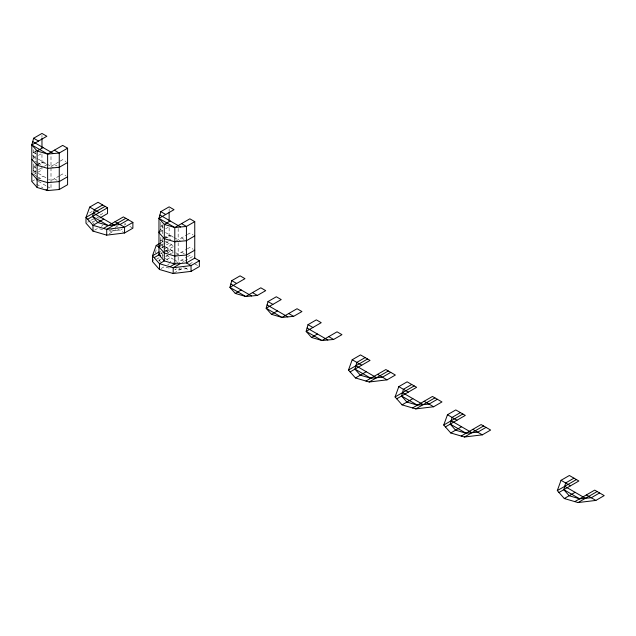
<?xml version="1.0" encoding="UTF-8"?>
<svg xmlns="http://www.w3.org/2000/svg" width="636" height="636" viewBox="0 0 636 636"><rect width="100%" height="100%" fill="white"/><g stroke="black" fill="none" stroke-linecap="round" stroke-linejoin="round"><path stroke-width="0.48" stroke-dasharray="3.18 2.39" d="M36.141 151.066L33.644 152.513L32.722 155.868L37.54 158.65M44.361 166.25L46.857 164.804L41.968 161.981L33.644 166.791L32.722 170.146L37.54 172.928M162.474 224.969L160.813 225.931L159.89 229.286L164.716 232.068M160.121 242.729L160.813 240.209L169.136 235.407L173.215 237.761M160.55 261.539L158.968 260.625L159.89 257.27M155.582 252.969L156.202 249.328M33.485 158.253L35.163 157.283M38.534 155.335L41.03 153.896M37.142 165.281L43.081 161.846M33.485 172.531L37.691 170.098M38.534 169.613L43.526 166.727M50.999 166.417L59.355 161.592M60.189 161.115L62.686 159.668L65.937 161.544M31.8 181.427L35.163 179.487L37.54 180.855M37.142 179.551L43.081 176.124M59.355 175.87L50.999 180.696L48.622 179.328M60.189 175.385L62.686 173.946L65.945 175.83M89.724 212.869L92.22 211.43M87.641 222.218L90.113 220.787M90.94 220.31L93.413 218.887L92.49 222.242L93.675 223.586M100.106 215.024L105.099 212.138M95.853 220.295L92.49 222.242L94.072 223.156M94.605 230.16L97.833 228.3L103.954 230.097M101.251 226.329L102.929 225.351M111.69 229.437L108.319 231.385L119.95 230.319L122.446 228.88M115.052 227.497L118.383 225.573M109.185 233.706L115.816 229.882M124.163 225.065L125.825 224.103L124.195 223.156M158.968 232.641L162.339 230.701M165.702 228.753L168.198 227.314M164.311 238.699L170.249 235.272M160.359 243.071L162.856 241.632M158.968 246.919L164.859 243.516M165.702 243.031L168.198 241.593M161.647 247.658L169.136 243.334L169.136 241.346M162.029 247.889L164.525 246.442M175.647 241.298L186.531 235.01M187.358 234.533L189.862 233.094L193.121 234.978M164.088 249.066L171.585 244.741M158.968 254.845L162.339 252.905L162.339 258.677L158.968 260.625M165.702 250.958L173.199 246.641M164.144 251.991L160.813 253.915L163.261 255.322M164.97 251.506L169.136 249.105M166.886 251.49L170.249 249.55M156.591 259.17L159.064 257.747M167.419 252.921L171.585 250.52M165.702 256.737L168.198 255.298M171.529 253.374L173.199 252.413M166.886 259.416L170.249 257.477M175.647 255.577L186.531 249.288M187.358 248.811L189.862 247.364L193.121 249.248M161.083 268.543L164.311 266.683L170.432 268.479M167.729 264.711L169.415 263.733M175.647 263.503L186.531 257.222M187.358 256.737L189.862 255.298L192.303 256.705L182.301 262.485M176.482 268.79L174.805 269.767L186.428 268.702L188.924 267.263M174.018 273.043L183.979 267.287M189.806 263.924L192.303 262.485M33.644 152.513L37.715 154.866M54.362 164.478L57.63 166.362M160.813 225.931L163.261 227.346M181.538 237.896L183.979 239.311M38.335 159.103L46.245 163.675M47.04 164.136L53.448 167.832M165.503 232.53L173.421 237.101M174.208 237.554L180.616 241.251M34.964 161.051L37.341 162.419M38.136 162.88L42.087 165.161M165.304 236.298L170.846 239.502M165.296 241.116L173.215 245.687M33.644 166.791L37.715 169.144M54.362 178.756L57.63 180.632M160.813 240.209L163.261 241.624M181.538 252.174L185.609 254.527M38.335 173.382L47.835 178.867M159.89 243.564L164.716 246.347M165.503 246.808L175.003 252.285M175.79 252.746L180.616 255.529M129.808 226.4L132.884 228.173M165.296 246.887L173.215 251.459M194.751 263.892L197.828 265.673M34.964 175.329L37.341 176.697M38.136 177.158L42.882 179.901M165.304 250.576L170.846 253.772M181.538 260.1L183.979 261.515M38.335 181.316L46.245 185.879M47.04 186.34L50.999 188.622L50.999 155.001M159.89 251.49L161.52 252.436M166.298 255.187L173.421 259.305M174.208 259.758L180.616 263.455M96.775 216.94L99.224 218.355M117.501 228.904L124.561 232.983M184.798 267.756L189.504 270.475M36.546 184.17L42.882 187.827M165.304 258.502L170.846 261.706M112.5 229.906L114.138 230.852M178.986 268.289L180.616 269.235M178.167 228.419L178.167 239.844M178.167 242.698L178.167 254.114M178.167 257.087L178.167 262.048M169.136 208.751L169.136 211.613M169.136 227.791L169.136 240.36M162.339 224.993L162.339 234.509M162.339 238.317L162.339 248.938M160.813 222.123L160.813 232.593M160.813 237.355L160.813 246.156M41.968 135.333L41.968 137.233M41.968 154.365L41.968 164.955M41.968 165.948L41.968 169.907L33.644 174.717L33.644 163.929M35.163 150.621L35.163 161.083M35.163 164.891L35.163 175.52M33.644 149.659L33.644 159.175"/><path stroke-width="0.95" d="M31.8 144.944L33.644 138.235L41.968 133.433L46.857 136.255L31.8 144.944L31.8 181.427L37.142 187.485L47.628 190.569L59.259 189.504L67.583 184.702L67.583 148.22L62.686 145.398L47.628 154.087L37.142 151.002L31.8 144.944L47.628 154.087L59.259 153.022L67.583 148.22M128.273 219.738L119.95 224.548L108.319 225.605L97.833 222.52L92.49 216.471L94.335 209.753L102.658 204.951M194.751 258.121L194.751 221.638L186.428 226.448L174.805 227.505L164.311 224.421L158.968 218.371L160.813 211.653L169.136 206.851L174.026 209.673L158.968 218.371L158.968 254.845L164.311 260.903L174.805 263.988L186.428 262.922L194.751 258.121L199.362 260.784L199.362 266.556L191.039 271.365L173.191 273.52L159.469 269.481L152.473 261.555L152.473 255.775L156.202 245.472L159.533 243.556M159.429 230.963L158.968 232.641L164.311 238.699L174.805 241.783L186.428 240.718L194.751 235.916M159.429 245.242L158.968 246.919L164.311 252.977L174.805 256.062L186.428 254.996L194.751 250.194M154.119 257.652L158.968 254.845L159.429 253.168M231.766 280.651L229.922 287.361L235.264 293.419L245.75 296.503L257.381 295.438L265.705 290.636L260.808 287.814L245.75 296.503L229.922 287.361L244.979 278.671L240.09 275.849L231.766 280.651L236.656 283.473M267.995 301.567L266.15 308.277L271.493 314.335L281.986 317.42L293.609 316.354L301.933 311.553L297.036 308.73L281.986 317.42L266.15 308.277L281.207 299.588L276.318 296.766L267.995 301.567L272.884 304.39M308.007 324.67L306.162 331.38L311.505 337.438L321.991 340.522L333.622 339.457L341.945 334.655L337.048 331.825L321.991 340.522L306.162 331.38L321.22 322.69L316.323 319.86L308.007 324.67L312.896 327.492M390.758 372.378L382.435 377.188L370.804 378.245L360.318 375.161L354.975 369.111L356.82 362.401L365.144 357.591M437.353 399.281L429.03 404.091L417.407 405.148L406.913 402.063L401.57 396.013L403.415 389.304L411.738 384.494M486.023 427.384L477.7 432.186L466.077 433.251L455.591 430.167L450.24 424.109L452.085 417.399L460.408 412.597M599.589 492.948L591.265 497.757L579.642 498.815L569.156 495.73L563.806 489.68L565.65 482.963L573.974 478.161M100.059 217.878L107.548 213.553L107.548 207.773L98.047 202.288L89.724 207.09L85.987 217.393L85.987 223.172L92.983 231.099L106.713 235.137L124.561 232.983L132.884 228.173L132.884 222.401L123.376 216.916L103.477 228.404M152.473 261.555L153.093 259.838M365.962 381.051L385.861 369.556L395.369 375.041L387.046 379.851L369.198 381.998L355.468 377.959L348.472 370.041L352.209 359.738L360.533 354.928L370.033 360.413L350.126 371.909M412.557 407.954L432.464 396.459L441.964 401.944L433.641 406.754L415.793 408.9L402.071 404.862L395.075 396.944L398.804 386.64L407.127 381.831L416.628 387.316L396.721 398.812M461.227 436.05L481.134 424.562L490.634 430.047L482.311 434.849L464.471 437.004L450.741 432.965L443.745 425.039L447.474 414.736L455.797 409.934L465.298 415.419L445.399 426.907M574.793 501.621L594.7 490.125L604.2 495.611L595.876 500.421L578.037 502.567L564.307 498.529L557.311 490.602L561.039 480.307L569.363 475.497L578.863 480.983L558.965 492.479M43.081 147.576L37.142 151.002L37.142 187.485M67.583 162.498L59.259 167.3L47.628 168.365L37.142 165.281L31.8 159.223M67.583 176.768L59.259 181.578L47.628 182.643L37.142 179.551L31.8 173.501M105.099 206.358L85.987 217.393L92.983 225.319L106.713 229.358L124.561 227.203L132.884 222.401M87.641 219.269L107.548 207.773M103.771 219.094L92.983 225.319L92.983 231.099M125.825 218.323L106.713 229.358L106.713 235.137M170.249 220.994L164.311 224.421L164.311 260.903L159.469 263.702L159.469 269.481M158.968 218.371L174.805 227.505L189.862 218.816L194.751 221.638M159.064 251.967L152.473 255.775L159.469 263.702L173.191 267.74L191.039 265.586L199.362 260.784M169.955 266.786L174.805 263.988L174.805 227.505M180.616 263.455L173.191 267.74L173.191 273.52M235.264 293.419L241.203 289.992M271.493 314.335L277.431 310.909M311.505 337.438L317.444 334.003M348.472 370.041L367.584 359.006M355.468 377.959L366.257 371.734M369.198 381.998L388.31 370.971M395.075 396.944L414.179 385.909M402.071 404.862L412.851 398.637M415.793 408.9L434.905 397.874M443.745 425.039L462.857 414.004M450.741 432.965L461.529 426.74M464.471 437.004L483.575 425.969M557.311 490.602L576.423 479.576M564.307 498.529L575.095 492.304M578.037 502.567L597.14 491.541M33.644 138.235L38.534 141.057M54.362 150.199L59.259 153.022L59.259 189.504M160.813 211.653L165.702 214.483M181.538 223.618L186.428 226.448L186.428 262.922L191.039 265.586L191.039 271.365M32.722 141.59L53.448 153.554M159.89 215.016L180.616 226.98M252.484 292.616L257.381 295.438M288.712 313.532L293.609 316.354M328.725 336.635L333.622 339.457M230.844 284.006L251.57 295.971M267.072 304.922L287.798 316.887M307.085 328.025L327.802 339.99M89.724 207.09L99.224 212.583M115.052 221.718L124.561 227.203L124.561 232.983M156.202 245.472L159.278 247.253M352.209 359.738L361.709 365.223M377.538 374.358L387.046 379.851M398.804 386.64L408.304 392.126M424.14 401.26L433.641 406.754M447.474 414.736L456.974 420.221M472.81 429.364L482.311 434.849M561.039 480.307L570.54 485.793M586.376 494.927L595.876 500.421M93.413 213.108L114.138 225.072M355.898 365.756L376.623 377.72M402.493 392.658L423.218 404.623M451.163 420.754L471.888 432.719M564.728 486.325L585.454 498.29M46.046 189.655L47.628 190.569L47.628 154.087M92.49 216.471L108.319 225.605M158.968 254.845L160.55 255.759M173.223 263.073L174.805 263.988M354.975 369.111L370.804 378.245M401.57 396.013L417.407 405.148M450.24 424.109L466.077 433.251M563.806 489.68L579.642 498.815M169.136 212.559L169.136 221.129M41.968 138.187L41.968 147.703"/></g></svg>
